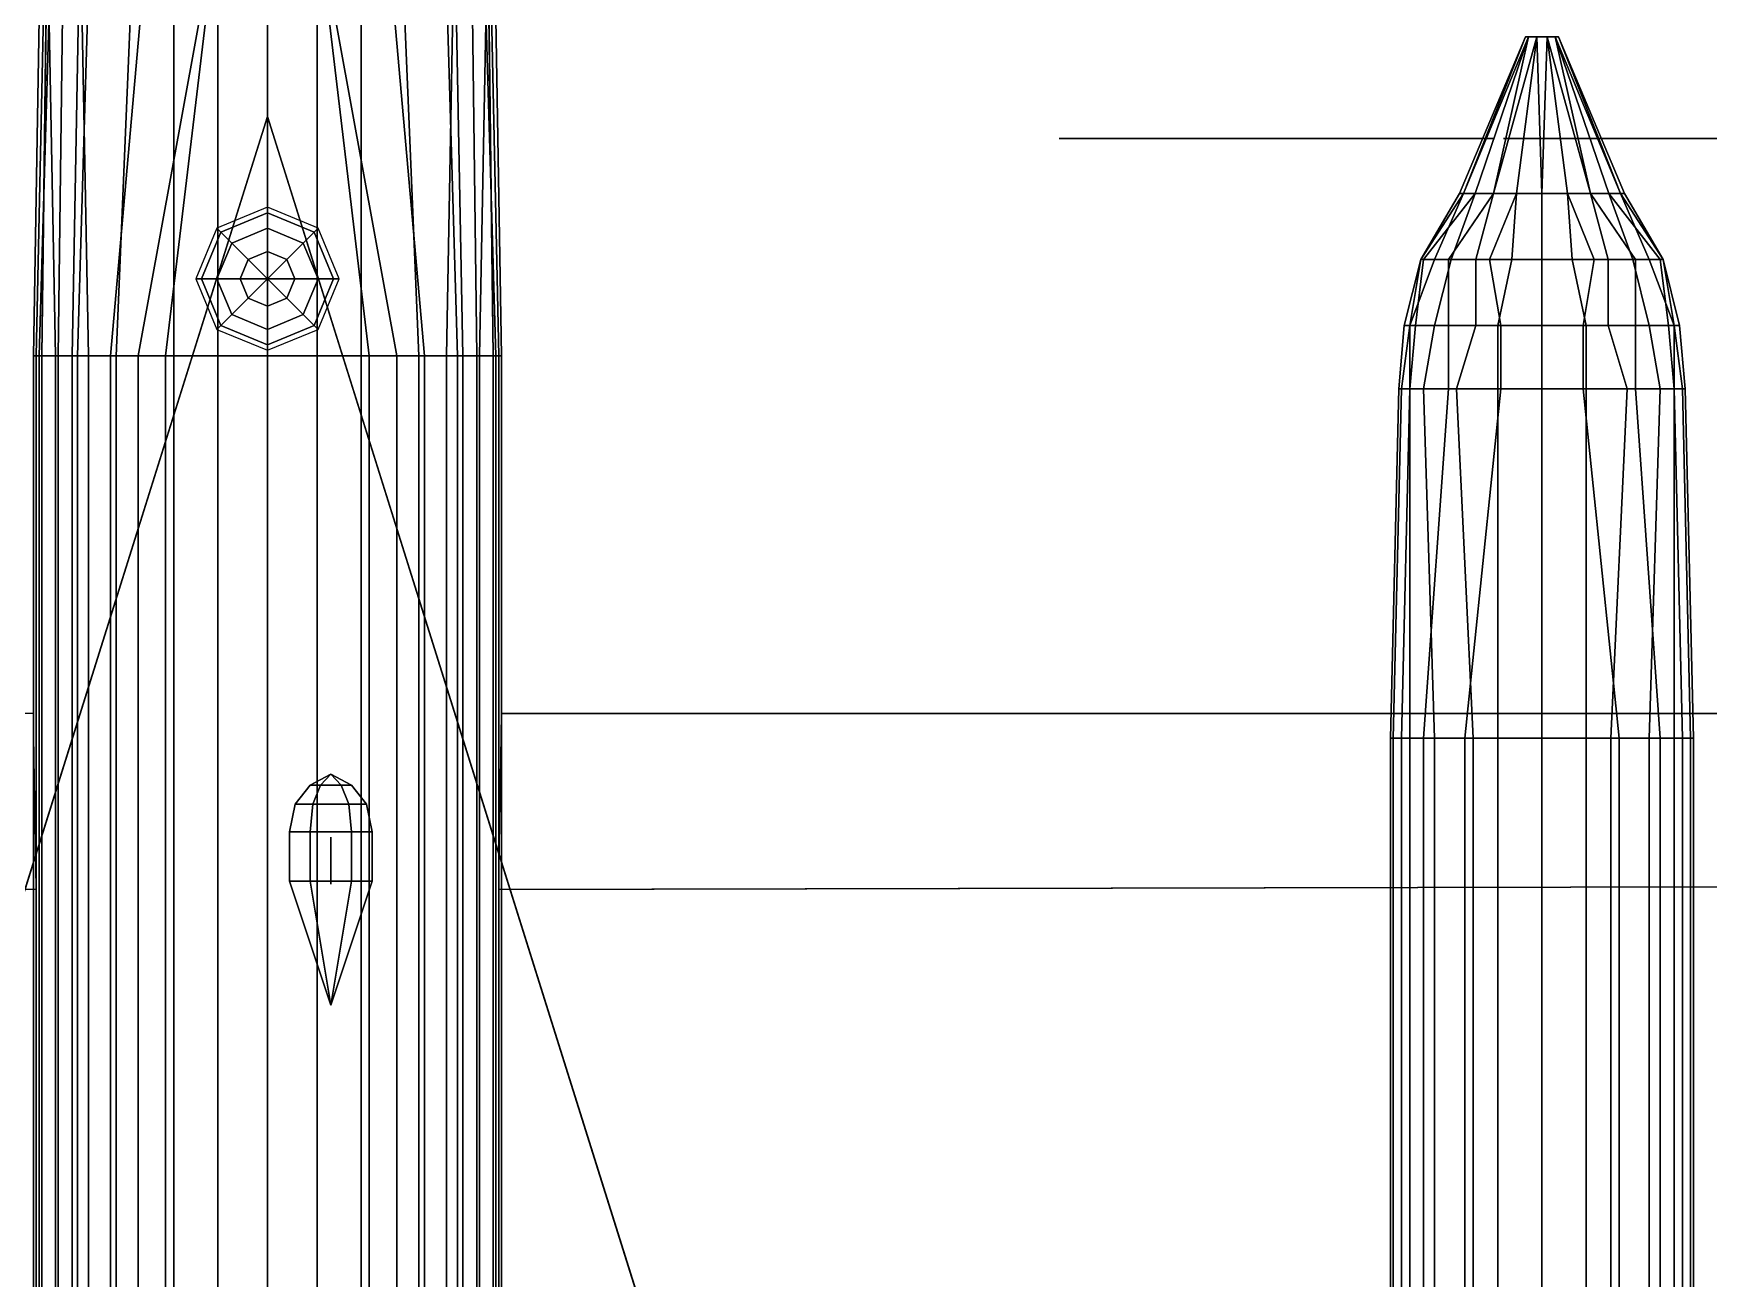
# Model space of a CAD drawing. Header units: millimetres. Extents: x -15.9 to 15.9, y -11.1 to 16.1.
# Drawn here: x -0.85 to 5.23, y 2.47 to 6.99 of the extents above; entities that cross this region are included whole.
import ezdxf

# ---------------------------------------------------------------- set-up
doc = ezdxf.new("R2010")
doc.units = ezdxf.units.MM
for name, color, linetype in [('prop', 1, 'Continuous'), ('wing1', 5, 'Continuous'), ('wing2', 5, 'Continuous')]:
    doc.layers.add(name, color=color, linetype=linetype)

msp = doc.modelspace()

# ---------------------------------------------------------------- linework, layer by layer
for points in [[(-0.81, 8.2, 0.52), (-0.81, 8.2, -0.62), (-0.85, 5.82, -0.53), (-0.85, 5.82, 0.52)], [(-0.81, 8.2, -0.62), (-0.79, 8.2, -0.91), (-0.82, 5.82, -0.91), (-0.85, 5.82, -0.53)], [(-0.79, 8.2, 0.71), (-0.81, 8.2, 0.52), (-0.85, 5.82, 0.52), (-0.84, 5.82, 0.71)], [(-0.76, 8.2, 0.84), (-0.79, 8.2, 0.71), (-0.84, 5.82, 0.71), (-0.83, 5.82, 0.84)], [(-0.8, 7.41, 0.94), (-0.76, 8.2, 0.84), (-0.83, 5.82, 0.84), (-0.82, 5.82, 0.94)], [(-0.79, 8.2, -0.91), (-0.73, 8.2, -1.12), (-0.76, 5.82, -1.12), (-0.82, 5.82, -0.91)], [(-0.73, 8.2, -1.12), (-0.62, 8.2, -1.2), (-0.69, 5.82, -1.19), (-0.76, 5.82, -1.12)], [(-0.62, 8.2, -1.2), (-0.45, 8.2, -1.24), (-0.55, 5.82, -1.24), (-0.69, 5.82, -1.19)], [(-0.45, 8.2, -1.24), (-0.34, 8.2, -1.26), (-0.34, 5.82, -1.28), (-0.55, 5.82, -1.24)], [(0, 5.82, -1.3), (-0.34, 5.82, -1.28), (-0.34, 8.2, -1.26), (0, 8.2, -1.28)], [(0, 8.2, -1.28), (0.34, 8.2, -1.26), (0.34, 5.82, -1.28), (0, 5.82, -1.3)], [(0.55, 5.82, -1.24), (0.34, 5.82, -1.28), (0.34, 8.2, -1.26), (0.45, 8.2, -1.24)], [(0.69, 5.82, -1.19), (0.55, 5.82, -1.24), (0.45, 8.2, -1.24), (0.62, 8.2, -1.2)], [(0.76, 5.82, -1.12), (0.69, 5.82, -1.19), (0.62, 8.2, -1.2), (0.73, 8.2, -1.12)], [(0.82, 5.82, -0.91), (0.76, 5.82, -1.12), (0.73, 8.2, -1.12), (0.79, 8.2, -0.91)], [(0.83, 5.82, 0.84), (0.84, 5.82, 0.71), (0.79, 8.2, 0.71), (0.76, 8.2, 0.84)], [(0.82, 5.82, 0.94), (0.83, 5.82, 0.84), (0.76, 8.2, 0.84), (0.8, 7.41, 0.94)], [(0.84, 5.82, 0.71), (0.85, 5.82, 0.52), (0.81, 8.2, 0.52), (0.79, 8.2, 0.71)], [(0.85, 5.82, -0.53), (0.82, 5.82, -0.91), (0.79, 8.2, -0.91), (0.81, 8.2, -0.62)], [(0.85, 5.82, 0.52), (0.85, 5.82, -0.53), (0.81, 8.2, -0.62), (0.81, 8.2, 0.52)], [(-0.8, 7.41, 0.94), (-0.8, 7.41, 0.94), (-0.82, 5.82, 0.94), (-0.77, 5.82, 1.16)], [(-0.71, 5.82, 1.32), (-0.68, 7.41, 1.38), (-0.8, 7.41, 0.94), (-0.77, 5.82, 1.16)], [(-0.65, 5.82, 1.42), (-0.68, 7.41, 1.38), (-0.68, 7.41, 1.38), (-0.71, 5.82, 1.32)], [(-0.57, 5.82, 1.49), (-0.43, 7.41, 1.475), (-0.68, 7.41, 1.38), (-0.65, 5.82, 1.42)], [(-0.47, 5.82, 1.55), (-0.18, 7.41, 1.57), (-0.43, 7.41, 1.475), (-0.57, 5.82, 1.49)], [(-0.47, 5.82, 1.55), (-0.37, 5.82, 1.57), (-0.18, 7.41, 1.57)], [(-0.37, 5.82, 1.57), (-0.18, 5.82, 1.6), (-0.18, 7.41, 1.57)], [(-0.18, 5.82, 1.6), (0.18, 5.82, 1.6), (0.18, 7.41, 1.57), (-0.18, 7.41, 1.57)], [(0.18, 5.82, 1.6), (0.37, 5.82, 1.57), (0.18, 7.41, 1.57)], [(0.37, 5.82, 1.57), (0.47, 5.82, 1.55), (0.18, 7.41, 1.57)], [(0.47, 5.82, 1.55), (0.57, 5.82, 1.49), (0.43, 7.41, 1.475), (0.18, 7.41, 1.57)], [(0.57, 5.82, 1.49), (0.65, 5.82, 1.42), (0.68, 7.41, 1.38), (0.43, 7.41, 1.475)], [(0.65, 5.82, 1.42), (0.71, 5.82, 1.32), (0.68, 7.41, 1.38)], [(0.71, 5.82, 1.32), (0.77, 5.82, 1.16), (0.8, 7.41, 0.94), (0.68, 7.41, 1.38)], [(0.77, 5.82, 1.16), (0.82, 5.82, 0.94), (0.8, 7.41, 0.94)], [(0, 6.76, 1.58), (0, 6.65, 1.58), (0, 6.69, 2.51), (0, 6.75, 2.51)], [(0, 6.75, 2.51), (0, 6.69, 2.51), (0, 6.65, 1.58), (0, 6.76, 1.58)], [(0, 6.69, 2.48), (-4.48, -7.59, 2.48), (-4.48, -7.6, 2.5), (0, 6.69, 2.5)], [(0, 6.69, 2.5), (-4.48, -7.6, 2.5), (-4.48, -7.59, 2.48), (0, 6.69, 2.48)], [(0, 6.69, 2.48), (4.48, -7.59, 2.48), (4.48, -7.6, 2.5), (0, 6.69, 2.5)], [(0, 6.69, 2.5), (4.48, -7.6, 2.5), (4.48, -7.59, 2.48), (0, 6.69, 2.48)], [(0, 6.3402, 1.65), (0, 6.36, 1.59), (-0.1838, 6.2838, 1.59), (-0.1699, 6.2699, 1.65)], [(0, 6.2838, 1.73), (0, 6.3402, 1.65), (-0.1699, 6.2699, 1.65), (-0.13, 6.23, 1.73)], [(0.1699, 6.2699, 1.65), (0.1838, 6.2838, 1.59), (0, 6.36, 1.59), (0, 6.3402, 1.65)], [(0.13, 6.23, 1.73), (0.1699, 6.2699, 1.65), (0, 6.3402, 1.65), (0, 6.2838, 1.73)], [(-0.1699, 6.2699, 1.65), (-0.1838, 6.2838, 1.59), (-0.26, 6.1, 1.59), (-0.2402, 6.1, 1.65)], [(-0.13, 6.23, 1.73), (-0.1699, 6.2699, 1.65), (-0.2402, 6.1, 1.65), (-0.1838, 6.1, 1.73)], [(0, 6.1995, 1.79), (0, 6.2838, 1.73), (-0.13, 6.23, 1.73), (-0.0704, 6.1704, 1.79)], [(0.0704, 6.1704, 1.79), (0.13, 6.23, 1.73), (0, 6.2838, 1.73), (0, 6.1995, 1.79)], [(0.1838, 6.1, 1.73), (0.2402, 6.1, 1.65), (0.1699, 6.2699, 1.65), (0.13, 6.23, 1.73)], [(0.2402, 6.1, 1.65), (0.26, 6.1, 1.59), (0.1838, 6.2838, 1.59), (0.1699, 6.2699, 1.65)], [(-0.0704, 6.1704, 1.79), (-0.13, 6.23, 1.73), (-0.1838, 6.1, 1.73), (-0.0995, 6.1, 1.79)], [(0.0995, 6.1, 1.79), (0.1838, 6.1, 1.73), (0.13, 6.23, 1.73), (0.0704, 6.1704, 1.79)], [(0, 6.1, 1.81), (-0.0704, 6.1704, 1.79), (-0.0995, 6.1, 1.79), (0, 6.1, 1.81)], [(0, 6.1, 1.81), (0, 6.1995, 1.79), (-0.0704, 6.1704, 1.79), (0, 6.1, 1.81)], [(0, 6.1, 1.81), (0.0704, 6.1704, 1.79), (0, 6.1995, 1.79), (0, 6.1, 1.81)], [(0, 6.1, 1.81), (0.0995, 6.1, 1.79), (0.0704, 6.1704, 1.79), (0, 6.1, 1.81)], [(-0.2402, 6.1, 1.65), (-0.26, 6.1, 1.59), (-0.1838, 5.9162, 1.59), (-0.1699, 5.9301, 1.65)], [(-0.1838, 6.1, 1.73), (-0.2402, 6.1, 1.65), (-0.1699, 5.9301, 1.65), (-0.13, 5.97, 1.73)], [(-0.0995, 6.1, 1.79), (-0.1838, 6.1, 1.73), (-0.13, 5.97, 1.73), (-0.0704, 6.0296, 1.79)], [(0, 6.1, 1.81), (-0.0995, 6.1, 1.79), (-0.0704, 6.0296, 1.79), (0, 6.1, 1.81)], [(0, 6.1, 1.81), (-0.0704, 6.0296, 1.79), (0, 6.0005, 1.79), (0, 6.1, 1.81)], [(0, 6.1, 1.81), (0, 6.0005, 1.79), (0.0704, 6.0296, 1.79), (0, 6.1, 1.81)], [(0, 6.1, 1.81), (0.0704, 6.0296, 1.79), (0.0995, 6.1, 1.79), (0, 6.1, 1.81)], [(0.0704, 6.0296, 1.79), (0.13, 5.97, 1.73), (0.1838, 6.1, 1.73), (0.0995, 6.1, 1.79)], [(0.13, 5.97, 1.73), (0.1699, 5.9301, 1.65), (0.2402, 6.1, 1.65), (0.1838, 6.1, 1.73)], [(0.1699, 5.9301, 1.65), (0.1838, 5.9162, 1.59), (0.26, 6.1, 1.59), (0.2402, 6.1, 1.65)], [(-0.0704, 6.0296, 1.79), (-0.13, 5.97, 1.73), (0, 5.9162, 1.73), (0, 6.0005, 1.79)], [(0, 6.0005, 1.79), (0, 5.9162, 1.73), (0.13, 5.97, 1.73), (0.0704, 6.0296, 1.79)], [(-0.13, 5.97, 1.73), (-0.1699, 5.9301, 1.65), (0, 5.8598, 1.65), (0, 5.9162, 1.73)], [(0, 5.9162, 1.73), (0, 5.8598, 1.65), (0.1699, 5.9301, 1.65), (0.13, 5.97, 1.73)], [(-0.1699, 5.9301, 1.65), (-0.1838, 5.9162, 1.59), (0, 5.84, 1.59), (0, 5.8598, 1.65)], [(0, 5.8598, 1.65), (0, 5.84, 1.59), (0.1838, 5.9162, 1.59), (0.1699, 5.9301, 1.65)], [(-0.85, 5.82, 0.52), (-0.85, 5.82, -0.53), (-0.85, 1.42, -0.53), (-0.85, 1.42, 0.52)], [(-0.85, 5.82, -0.53), (-0.82, 5.82, -0.91), (-0.82, 1.42, -0.91), (-0.85, 1.42, -0.53)], [(-0.84, 5.82, 0.71), (-0.85, 5.82, 0.52), (-0.85, 1.42, 0.52), (-0.84, 1.42, 0.71)], [(-0.83, 5.82, 0.84), (-0.84, 5.82, 0.71), (-0.84, 1.42, 0.71), (-0.83, 1.42, 0.84)], [(-0.82, 5.82, 0.94), (-0.83, 5.82, 0.84), (-0.83, 1.42, 0.84), (-0.82, 1.42, 0.94)], [(-0.82, 5.82, -0.91), (-0.76, 5.82, -1.12), (-0.76, 1.42, -1.12), (-0.82, 1.42, -0.91)], [(-0.77, 5.82, 1.16), (-0.82, 5.82, 0.94), (-0.82, 1.42, 0.94), (-0.77, 1.42, 1.16)], [(-0.71, 5.82, 1.32), (-0.77, 5.82, 1.16), (-0.77, 1.42, 1.16), (-0.71, 1.42, 1.32)], [(-0.76, 5.82, -1.12), (-0.69, 5.82, -1.19), (-0.69, 1.42, -1.19), (-0.76, 1.42, -1.12)], [(-0.65, 5.82, 1.42), (-0.71, 5.82, 1.32), (-0.71, 1.42, 1.32), (-0.65, 1.42, 1.42)], [(-0.69, 5.82, -1.19), (-0.55, 5.82, -1.24), (-0.55, 1.42, -1.24), (-0.69, 1.42, -1.19)], [(-0.57, 5.82, 1.49), (-0.65, 5.82, 1.42), (-0.65, 1.42, 1.42), (-0.57, 1.42, 1.49)], [(-0.47, 5.82, 1.55), (-0.57, 5.82, 1.49), (-0.57, 1.42, 1.49), (-0.47, 1.42, 1.55)], [(-0.55, 5.82, -1.24), (-0.34, 5.82, -1.28), (-0.34, 1.42, -1.28), (-0.55, 1.42, -1.24)], [(-0.37, 5.82, 1.57), (-0.47, 5.82, 1.55), (-0.47, 1.42, 1.55), (-0.37, 1.42, 1.57)], [(-0.18, 5.82, 1.6), (-0.37, 5.82, 1.57), (-0.37, 1.42, 1.57), (-0.18, 1.42, 1.6)], [(0, 1.42, -1.3), (-0.34, 1.42, -1.28), (-0.34, 5.82, -1.28), (0, 5.82, -1.3)], [(-0.18, 1.42, 1.6), (0.18, 1.42, 1.6), (0.18, 5.82, 1.6), (-0.18, 5.82, 1.6)], [(0, 5.82, -1.3), (0.34, 5.82, -1.28), (0.34, 1.42, -1.28), (0, 1.42, -1.3)], [(0.18, 1.42, 1.6), (0.37, 1.42, 1.57), (0.37, 5.82, 1.57), (0.18, 5.82, 1.6)], [(0.55, 1.42, -1.24), (0.34, 1.42, -1.28), (0.34, 5.82, -1.28), (0.55, 5.82, -1.24)], [(0.37, 1.42, 1.57), (0.47, 1.42, 1.55), (0.47, 5.82, 1.55), (0.37, 5.82, 1.57)], [(0.47, 1.42, 1.55), (0.57, 1.42, 1.49), (0.57, 5.82, 1.49), (0.47, 5.82, 1.55)], [(0.69, 1.42, -1.19), (0.55, 1.42, -1.24), (0.55, 5.82, -1.24), (0.69, 5.82, -1.19)], [(0.57, 1.42, 1.49), (0.65, 1.42, 1.42), (0.65, 5.82, 1.42), (0.57, 5.82, 1.49)], [(0.65, 1.42, 1.42), (0.71, 1.42, 1.32), (0.71, 5.82, 1.32), (0.65, 5.82, 1.42)], [(0.76, 1.42, -1.12), (0.69, 1.42, -1.19), (0.69, 5.82, -1.19), (0.76, 5.82, -1.12)], [(0.71, 1.42, 1.32), (0.77, 1.42, 1.16), (0.77, 5.82, 1.16), (0.71, 5.82, 1.32)], [(0.82, 1.42, -0.91), (0.76, 1.42, -1.12), (0.76, 5.82, -1.12), (0.82, 5.82, -0.91)], [(0.77, 1.42, 1.16), (0.82, 1.42, 0.94), (0.82, 5.82, 0.94), (0.77, 5.82, 1.16)], [(0.85, 1.42, -0.53), (0.82, 1.42, -0.91), (0.82, 5.82, -0.91), (0.85, 5.82, -0.53)], [(0.82, 1.42, 0.94), (0.83, 1.42, 0.84), (0.83, 5.82, 0.84), (0.82, 5.82, 0.94)], [(0.83, 1.42, 0.84), (0.84, 1.42, 0.71), (0.84, 5.82, 0.71), (0.83, 5.82, 0.84)], [(0.84, 1.42, 0.71), (0.85, 1.42, 0.52), (0.85, 5.82, 0.52), (0.84, 5.82, 0.71)], [(0.85, 1.42, 0.52), (0.85, 1.42, -0.53), (0.85, 5.82, -0.53), (0.85, 5.82, 0.52)], [(0.155, 4.26, 1.91), (0.1001, 4.19, 1.91), (0.165, 4.19, 2.0225), (0.1925, 4.26, 1.975)], [(0.1925, 4.26, 1.845), (0.165, 4.19, 1.7975), (0.1001, 4.19, 1.91), (0.155, 4.26, 1.91)], [(0.23, 4.3, 1.91), (0.155, 4.26, 1.91), (0.1925, 4.26, 1.975), (0.23, 4.3, 1.91)], [(0.23, 4.3, 1.91), (0.1925, 4.26, 1.845), (0.155, 4.26, 1.91), (0.23, 4.3, 1.91)], [(0.1925, 4.26, 1.975), (0.165, 4.19, 2.0225), (0.295, 4.19, 2.0225), (0.2675, 4.26, 1.975)], [(0.2675, 4.26, 1.845), (0.295, 4.19, 1.7975), (0.165, 4.19, 1.7975), (0.1925, 4.26, 1.845)], [(0.23, 4.3, 1.91), (0.1925, 4.26, 1.975), (0.2675, 4.26, 1.975), (0.23, 4.3, 1.91)], [(0.23, 4.3, 1.91), (0.2675, 4.26, 1.845), (0.1925, 4.26, 1.845), (0.23, 4.3, 1.91)], [(0.23, 4.3, 1.91), (0.2675, 4.26, 1.975), (0.305, 4.26, 1.91), (0.23, 4.3, 1.91)], [(0.23, 4.3, 1.91), (0.305, 4.26, 1.91), (0.2675, 4.26, 1.845), (0.23, 4.3, 1.91)], [(0.2675, 4.26, 1.975), (0.295, 4.19, 2.0225), (0.3599, 4.19, 1.91), (0.305, 4.26, 1.91)], [(0.305, 4.26, 1.91), (0.3599, 4.19, 1.91), (0.295, 4.19, 1.7975), (0.2675, 4.26, 1.845)], [(0.1001, 4.19, 1.91), (0.08, 4.09, 1.91), (0.155, 4.09, 2.0399), (0.165, 4.19, 2.0225)], [(0.165, 4.19, 1.7975), (0.155, 4.09, 1.7801), (0.08, 4.09, 1.91), (0.1001, 4.19, 1.91)], [(0.165, 4.19, 2.0225), (0.155, 4.09, 2.0399), (0.305, 4.09, 2.0399), (0.295, 4.19, 2.0225)], [(0.295, 4.19, 1.7975), (0.305, 4.09, 1.7801), (0.155, 4.09, 1.7801), (0.165, 4.19, 1.7975)], [(0.295, 4.19, 2.0225), (0.305, 4.09, 2.0399), (0.38, 4.09, 1.91), (0.3599, 4.19, 1.91)], [(0.3599, 4.19, 1.91), (0.38, 4.09, 1.91), (0.305, 4.09, 1.7801), (0.295, 4.19, 1.7975)], [(0.155, 4.09, 2.0399), (0.08, 4.09, 1.91), (0.08, 3.91, 1.91), (0.155, 3.91, 2.0399)], [(0.08, 4.09, 1.91), (0.155, 4.09, 1.7801), (0.155, 3.91, 1.7801), (0.08, 3.91, 1.91)], [(0.305, 4.09, 2.0399), (0.155, 4.09, 2.0399), (0.155, 3.91, 2.0399), (0.305, 3.91, 2.0399)], [(0.155, 4.09, 1.7801), (0.305, 4.09, 1.7801), (0.305, 3.91, 1.7801), (0.155, 3.91, 1.7801)], [(0.38, 4.09, 1.91), (0.305, 4.09, 2.0399), (0.305, 3.91, 2.0399), (0.38, 3.91, 1.91)], [(0.305, 4.09, 1.7801), (0.38, 4.09, 1.91), (0.38, 3.91, 1.91), (0.305, 3.91, 1.7801)], [(0.23, 4.07, 1.6), (0.23, 3.9, 1.6), (0.23, 3.91, 1.78), (0.23, 4.07, 1.78)], [(0.23, 4.07, 1.78), (0.23, 3.91, 1.78), (0.23, 3.9, 1.6), (0.23, 4.07, 1.6)], [(0.155, 3.91, 2.0399), (0.08, 3.91, 1.91), (0.23, 3.46, 1.91)], [(0.08, 3.91, 1.91), (0.155, 3.91, 1.7801), (0.23, 3.46, 1.91)], [(0.305, 3.91, 2.0399), (0.155, 3.91, 2.0399), (0.23, 3.46, 1.91)], [(0.155, 3.91, 1.7801), (0.305, 3.91, 1.7801), (0.23, 3.46, 1.91)], [(0.38, 3.91, 1.91), (0.305, 3.91, 2.0399), (0.23, 3.46, 1.91)], [(0.305, 3.91, 1.7801), (0.38, 3.91, 1.91), (0.23, 3.46, 1.91)]]:
    msp.add_3dface(points)
at = {"layer": 'prop'}
for points in [[(4.33, 6.41), (4.3447, 6.41, 0.0927), (4.5815, 6.98, 0.0353), (4.57, 6.98)], [(4.3447, 6.41, -0.0927), (4.33, 6.41), (4.57, 6.98)], [(4.3447, 6.41, 0.0927), (4.3873, 6.41, 0.1763), (4.5815, 6.98, 0.0353)], [(4.3873, 6.41, -0.1763), (4.3447, 6.41, -0.0927), (4.57, 6.98), (4.5815, 6.98, -0.0353)], [(4.3873, 6.41, 0.1763), (4.4537, 6.41, 0.2427), (4.6115, 6.98, 0.0571), (4.5815, 6.98, 0.0353)], [(4.4537, 6.41, -0.2427), (4.3873, 6.41, -0.1763), (4.5815, 6.98, -0.0353)], [(4.4537, 6.41, 0.2427), (4.5373, 6.41, 0.2853), (4.6115, 6.98, 0.0571)], [(4.5373, 6.41, -0.2853), (4.4537, 6.41, -0.2427), (4.5815, 6.98, -0.0353), (4.6115, 6.98, -0.0571)], [(4.5373, 6.41, 0.2853), (4.63, 6.41, 0.3), (4.6485, 6.98, 0.0571), (4.6115, 6.98, 0.0571)], [(4.63, 6.41, -0.3), (4.5373, 6.41, -0.2853), (4.6115, 6.98, -0.0571)], [(4.57, 6.98), (4.6485, 6.98, 0.0571), (4.6785, 6.98, 0.0353), (4.5815, 6.98, -0.0353)], [(4.5815, 6.98, 0.0353), (4.6115, 6.98, 0.0571), (4.6485, 6.98, 0.0571), (4.57, 6.98)], [(4.5815, 6.98, -0.0353), (4.6785, 6.98, 0.0353), (4.69, 6.98), (4.6115, 6.98, -0.0571)], [(4.6115, 6.98, -0.0571), (4.69, 6.98), (4.6785, 6.98, -0.0353), (4.6468, 6.98, -0.0571)], [(4.7227, 6.41, -0.2853), (4.63, 6.41, -0.3), (4.6115, 6.98, -0.0571), (4.6485, 6.98, -0.0571)], [(4.63, 6.41, 0.3), (4.7227, 6.41, 0.2853), (4.6485, 6.98, 0.0571)], [(4.7227, 6.41, 0.2853), (4.8063, 6.41, 0.2427), (4.6785, 6.98, 0.0353), (4.6485, 6.98, 0.0571)], [(4.8063, 6.41, -0.2427), (4.7227, 6.41, -0.2853), (4.6485, 6.98, -0.0571)], [(4.8727, 6.41, -0.1763), (4.8063, 6.41, -0.2427), (4.6485, 6.98, -0.0571), (4.6785, 6.98, -0.0353)], [(4.8727, 6.41, 0.1763), (4.9153, 6.41, 0.0927), (4.69, 6.98), (4.6785, 6.98, 0.0353)], [(4.8063, 6.41, 0.2427), (4.8727, 6.41, 0.1763), (4.6785, 6.98, 0.0353)], [(4.9153, 6.41, -0.0927), (4.8727, 6.41, -0.1763), (4.6785, 6.98, -0.0353)], [(4.93, 6.41), (4.9153, 6.41, -0.0927), (4.6785, 6.98, -0.0353), (4.69, 6.98)], [(4.9153, 6.41, 0.0927), (4.93, 6.41), (4.69, 6.98)], [(3.1641, 6.61, -0.9083), (3.0591, 6.61, -0.7264), (2.8763, 6.61, -0.8897), (2.9313, 6.61, -0.985)], [(2.9313, 6.61, -0.985), (2.8763, 6.61, -0.8897), (3.0591, 6.61, -0.7264), (3.1641, 6.61, -0.9083)], [(3.3969, 6.61, -0.8316), (3.2519, 6.61, -0.5805), (3.0591, 6.61, -0.7264), (3.1641, 6.61, -0.9083)], [(3.1641, 6.61, -0.9083), (3.0591, 6.61, -0.7264), (3.2519, 6.61, -0.5805), (3.3969, 6.61, -0.8316)], [(3.8103, 6.61, -0.6276), (3.6453, 6.61, -0.3418), (3.2519, 6.61, -0.5805), (3.3969, 6.61, -0.8316)], [(3.3969, 6.61, -0.8316), (3.2519, 6.61, -0.5805), (3.6453, 6.61, -0.3418), (3.8103, 6.61, -0.6276)], [(4.2556, 6.61, -0.3589), (4.1056, 6.61, -0.0991), (3.6453, 6.61, -0.3418), (3.8103, 6.61, -0.6276)], [(3.8103, 6.61, -0.6276), (3.6453, 6.61, -0.3418), (4.1056, 6.61, -0.0991), (4.2556, 6.61, -0.3589)], [(4.3669, 6.61, -0.2716), (4.2419, 6.61, -0.0551), (4.1056, 6.61, -0.0991), (4.2556, 6.61, -0.3589)], [(4.2556, 6.61, -0.3589), (4.1056, 6.61, -0.0991), (4.2419, 6.61, -0.0551), (4.3669, 6.61, -0.2716)], [(4.3669, 6.61, -0.2716), (4.2419, 6.61, -0.0551), (4.3931, 6.61, -0.0371), (4.4581, 6.61, -0.1496)], [(4.4581, 6.61, -0.1496), (4.3931, 6.61, -0.0371), (4.2419, 6.61, -0.0551), (4.3669, 6.61, -0.2716)], [(4.52, 6.61, 1.46), (4.81, 6.61, 1.46), (4.82, 6.61, 1), (4.49, 6.61, 1)], [(4.49, 6.61, 1), (4.82, 6.61, 1), (4.81, 6.61, 1.46), (4.52, 6.61, 1.46)], [(4.49, 6.61, 1), (4.82, 6.61, 1), (4.8, 6.61, 0.48), (4.5, 6.61, 0.48)], [(4.5, 6.61, 0.48), (4.8, 6.61, 0.48), (4.82, 6.61, 1), (4.49, 6.61, 1)], [(4.5, 6.61, 0.48), (4.8, 6.61, 0.48), (4.77, 6.61, 0.34), (4.52, 6.61, 0.34)], [(4.52, 6.61, 0.34), (4.77, 6.61, 0.34), (4.8, 6.61, 0.48), (4.5, 6.61, 0.48)], [(4.58, 6.61, 0.2), (4.71, 6.61, 0.2), (4.77, 6.61, 0.34), (4.52, 6.61, 0.34)], [(4.52, 6.61, 0.34), (4.77, 6.61, 0.34), (4.71, 6.61, 0.2), (4.58, 6.61, 0.2)], [(4.57, 6.61, 1.7), (4.78, 6.61, 1.7), (4.81, 6.61, 1.46), (4.52, 6.61, 1.46)], [(4.52, 6.61, 1.46), (4.81, 6.61, 1.46), (4.78, 6.61, 1.7), (4.57, 6.61, 1.7)], [(4.62, 6.61, 1.94), (4.73, 6.61, 1.94), (4.78, 6.61, 1.7), (4.57, 6.61, 1.7)], [(4.57, 6.61, 1.7), (4.78, 6.61, 1.7), (4.73, 6.61, 1.94), (4.62, 6.61, 1.94)], [(4.9731, 6.61, -0.0984), (4.8481, 6.61, -0.3149), (4.7569, 6.61, -0.1929), (4.8219, 6.61, -0.0804)], [(4.8219, 6.61, -0.0804), (4.7569, 6.61, -0.1929), (4.8481, 6.61, -0.3149), (4.9731, 6.61, -0.0984)], [(4.9731, 6.61, -0.0984), (4.8481, 6.61, -0.3149), (4.9544, 6.61, -0.4109), (5.1044, 6.61, -0.1511)], [(5.1044, 6.61, -0.1511), (4.9544, 6.61, -0.4109), (4.8481, 6.61, -0.3149), (4.9731, 6.61, -0.0984)], [(5.1044, 6.61, -0.1511), (4.9544, 6.61, -0.4109), (5.3947, 6.61, -0.6882), (5.5597, 6.61, -0.4024)], [(5.5597, 6.61, -0.4024), (5.3947, 6.61, -0.6882), (4.9544, 6.61, -0.4109), (5.1044, 6.61, -0.1511)]]:
    msp.add_3dface(points, dxfattribs=at)
at = {"layer": 'wing1'}
for points in [[(4.3447, 6.41, -0.0927), (4.3873, 6.41, -0.1763), (4.2, 6.17, -0.13), (4.19, 6.17, -0.09)], [(4.33, 6.41), (4.3447, 6.41, -0.0927), (4.19, 6.17, -0.09), (4.19, 6.17, 0.06)], [(4.3447, 6.41, 0.0927), (4.33, 6.41), (4.19, 6.17, 0.06), (4.24, 6.17, 0.19)], [(4.3873, 6.41, -0.1763), (4.4537, 6.41, -0.2427), (4.29, 6.17, -0.27), (4.2, 6.17, -0.13)], [(4.3873, 6.41, 0.1763), (4.3447, 6.41, 0.0927), (4.24, 6.17, 0.19), (4.3, 6.17, 0.28)], [(4.4537, 6.41, -0.2427), (4.5373, 6.41, -0.2853), (4.44, 6.17, -0.37), (4.29, 6.17, -0.27)], [(4.4537, 6.41, 0.2427), (4.3873, 6.41, 0.1763), (4.3, 6.17, 0.28), (4.39, 6.17, 0.34)], [(4.5373, 6.41, 0.2853), (4.4537, 6.41, 0.2427), (4.39, 6.17, 0.34), (4.52, 6.17, 0.38)], [(4.5373, 6.41, -0.2853), (4.63, 6.41, -0.3), (4.63, 6.17, -0.39), (4.44, 6.17, -0.37)], [(4.63, 6.41, 0.3), (4.5373, 6.41, 0.2853), (4.52, 6.17, 0.38), (4.63, 6.17, 0.39)], [(4.63, 6.41, -0.3), (4.7227, 6.41, -0.2853), (4.82, 6.17, -0.37), (4.63, 6.17, -0.39)], [(4.7227, 6.41, 0.2853), (4.63, 6.41, 0.3), (4.63, 6.17, 0.39), (4.74, 6.17, 0.38)], [(4.8063, 6.41, 0.2427), (4.7227, 6.41, 0.2853), (4.74, 6.17, 0.38), (4.87, 6.17, 0.34)], [(4.7227, 6.41, -0.2853), (4.8063, 6.41, -0.2427), (4.97, 6.17, -0.27), (4.82, 6.17, -0.37)], [(4.8063, 6.41, -0.2427), (4.8727, 6.41, -0.1763), (5.06, 6.17, -0.13), (4.97, 6.17, -0.27)], [(4.8727, 6.41, 0.1763), (4.8063, 6.41, 0.2427), (4.87, 6.17, 0.34), (4.96, 6.17, 0.28)], [(4.8727, 6.41, -0.1763), (4.9153, 6.41, -0.0927), (5.07, 6.17, -0.09), (5.06, 6.17, -0.13)], [(4.9153, 6.41, 0.0927), (4.8727, 6.41, 0.1763), (4.96, 6.17, 0.28), (5.02, 6.17, 0.19)], [(4.9153, 6.41, -0.0927), (4.93, 6.41), (5.07, 6.17, 0.06), (5.07, 6.17, -0.09)], [(4.93, 6.41), (4.9153, 6.41, 0.0927), (5.02, 6.17, 0.19), (5.07, 6.17, 0.06)], [(4.13, 5.93, -0.56), (4.15, 5.93, 0.06), (4.19, 6.17, 0.06), (4.19, 6.17, -0.09)], [(4.17, 5.93, -0.69), (4.13, 5.93, -0.56), (4.19, 6.17, -0.09), (4.2, 6.17, -0.13)], [(4.15, 5.93, 0.1), (4.24, 5.93, 0.28), (4.3, 6.17, 0.28), (4.24, 6.17, 0.19)], [(4.15, 5.93, 0.06), (4.15, 5.93, 0.1), (4.24, 6.17, 0.19), (4.19, 6.17, 0.06)], [(4.29, 5.93, -0.81), (4.17, 5.93, -0.69), (4.2, 6.17, -0.13), (4.29, 6.17, -0.27)], [(4.24, 5.93, 0.28), (4.39, 5.93, 0.39), (4.39, 6.17, 0.34), (4.3, 6.17, 0.28)], [(4.29, 6.17, -0.27), (4.44, 6.17, -0.37), (4.48, 5.93, -0.88), (4.29, 5.93, -0.81)], [(4.39, 5.93, 0.39), (4.47, 5.93, 0.43), (4.52, 6.17, 0.38), (4.39, 6.17, 0.34)], [(4.44, 6.17, -0.37), (4.63, 6.17, -0.39), (4.63, 5.93, -0.95), (4.48, 5.93, -0.88)], [(4.47, 5.93, 0.43), (4.63, 5.93, 0.43), (4.63, 6.17, 0.39), (4.52, 6.17, 0.38)], [(4.78, 5.93, -0.88), (4.63, 5.93, -0.95), (4.63, 6.17, -0.39), (4.82, 6.17, -0.37)], [(4.74, 6.17, 0.38), (4.63, 6.17, 0.39), (4.63, 5.93, 0.43), (4.79, 5.93, 0.43)], [(4.87, 6.17, 0.34), (4.74, 6.17, 0.38), (4.79, 5.93, 0.43), (4.87, 5.93, 0.39)], [(4.97, 5.93, -0.81), (4.78, 5.93, -0.88), (4.82, 6.17, -0.37), (4.97, 6.17, -0.27)], [(4.96, 6.17, 0.28), (4.87, 6.17, 0.34), (4.87, 5.93, 0.39), (5.02, 5.93, 0.28)], [(5.02, 6.17, 0.19), (4.96, 6.17, 0.28), (5.02, 5.93, 0.28), (5.11, 5.93, 0.1)], [(4.97, 6.17, -0.27), (5.06, 6.17, -0.13), (5.09, 5.93, -0.69), (4.97, 5.93, -0.81)], [(5.07, 6.17, 0.06), (5.02, 6.17, 0.19), (5.11, 5.93, 0.1), (5.11, 5.93, 0.06)], [(5.06, 6.17, -0.13), (5.07, 6.17, -0.09), (5.13, 5.93, -0.56), (5.09, 5.93, -0.69)], [(5.07, 6.17, -0.09), (5.07, 6.17, 0.06), (5.11, 5.93, 0.06), (5.13, 5.93, -0.56)], [(4.11, 5.7, -0.58), (4.12, 5.7, 0.04), (4.15, 5.93, 0.06), (4.13, 5.93, -0.56)], [(4.15, 5.7, -0.71), (4.11, 5.7, -0.58), (4.13, 5.93, -0.56), (4.17, 5.93, -0.69)], [(4.12, 5.7, 0.04), (4.15, 5.7, 0.12), (4.15, 5.93, 0.1), (4.15, 5.93, 0.06)], [(4.29, 5.7, -0.9), (4.15, 5.7, -0.71), (4.17, 5.93, -0.69), (4.29, 5.93, -0.81)], [(4.15, 5.7, 0.12), (4.2, 5.7, 0.26), (4.24, 5.93, 0.28), (4.15, 5.93, 0.1)], [(4.2, 5.7, 0.26), (4.32, 5.7, 0.37), (4.39, 5.93, 0.39), (4.24, 5.93, 0.28)], [(4.29, 5.93, -0.81), (4.48, 5.93, -0.88), (4.48, 5.7, -0.96), (4.29, 5.7, -0.9)], [(4.32, 5.7, 0.37), (4.47, 5.7, 0.45), (4.47, 5.93, 0.43), (4.39, 5.93, 0.39)], [(4.47, 5.7, 0.45), (4.63, 5.7, 0.47), (4.63, 5.93, 0.43), (4.47, 5.93, 0.43)], [(4.48, 5.93, -0.88), (4.63, 5.93, -0.95), (4.63, 5.7, -1.03), (4.48, 5.7, -0.96)], [(4.78, 5.7, -0.96), (4.63, 5.7, -1.03), (4.63, 5.93, -0.95), (4.78, 5.93, -0.88)], [(4.79, 5.93, 0.43), (4.63, 5.93, 0.43), (4.63, 5.7, 0.47), (4.79, 5.7, 0.45)], [(4.97, 5.7, -0.9), (4.78, 5.7, -0.96), (4.78, 5.93, -0.88), (4.97, 5.93, -0.81)], [(4.87, 5.93, 0.39), (4.79, 5.93, 0.43), (4.79, 5.7, 0.45), (4.94, 5.7, 0.37)], [(5.02, 5.93, 0.28), (4.87, 5.93, 0.39), (4.94, 5.7, 0.37), (5.06, 5.7, 0.26)], [(4.97, 5.93, -0.81), (5.09, 5.93, -0.69), (5.11, 5.7, -0.71), (4.97, 5.7, -0.9)], [(5.11, 5.93, 0.1), (5.02, 5.93, 0.28), (5.06, 5.7, 0.26), (5.11, 5.7, 0.12)], [(5.09, 5.93, -0.69), (5.13, 5.93, -0.56), (5.15, 5.7, -0.58), (5.11, 5.7, -0.71)], [(5.13, 5.93, -0.56), (5.11, 5.93, 0.06), (5.14, 5.7, 0.04), (5.15, 5.7, -0.58)], [(5.11, 5.93, 0.06), (5.11, 5.93, 0.1), (5.11, 5.7, 0.12), (5.14, 5.7, 0.04)], [(4.08, 4.43, -0.82), (4.09, 4.43, 0.04), (4.12, 5.7, 0.04), (4.11, 5.7, -0.58)], [(4.12, 4.43, -0.93), (4.08, 4.43, -0.82), (4.11, 5.7, -0.58), (4.15, 5.7, -0.71)], [(4.09, 4.43, 0.04), (4.15, 4.43, 0.23), (4.15, 5.7, 0.12), (4.12, 5.7, 0.04)], [(4.2, 4.43, -1.01), (4.12, 4.43, -0.93), (4.15, 5.7, -0.71), (4.29, 5.7, -0.9)], [(4.15, 4.43, 0.23), (4.24, 4.43, 0.34), (4.2, 5.7, 0.26), (4.15, 5.7, 0.12)], [(4.29, 5.7, -0.9), (4.48, 5.7, -0.96), (4.35, 4.43, -1.07), (4.2, 4.43, -1.01)], [(4.24, 4.43, 0.34), (4.38, 4.43, 0.46), (4.32, 5.7, 0.37), (4.2, 5.7, 0.26)], [(4.38, 4.43, 0.46), (4.47, 4.43, 0.48), (4.47, 5.7, 0.45), (4.32, 5.7, 0.37)], [(4.48, 5.7, -0.96), (4.63, 5.7, -1.03), (4.63, 4.43, -1.08), (4.35, 4.43, -1.07)], [(4.47, 4.43, 0.48), (4.63, 4.43, 0.5), (4.63, 5.7, 0.47), (4.47, 5.7, 0.45)], [(4.91, 4.43, -1.07), (4.63, 4.43, -1.08), (4.63, 5.7, -1.03), (4.78, 5.7, -0.96)], [(4.79, 5.7, 0.45), (4.63, 5.7, 0.47), (4.63, 4.43, 0.5), (4.79, 4.43, 0.48)], [(5.06, 4.43, -1.01), (4.91, 4.43, -1.07), (4.78, 5.7, -0.96), (4.97, 5.7, -0.9)], [(4.94, 5.7, 0.37), (4.79, 5.7, 0.45), (4.79, 4.43, 0.48), (4.88, 4.43, 0.46)], [(5.06, 5.7, 0.26), (4.94, 5.7, 0.37), (4.88, 4.43, 0.46), (5.02, 4.43, 0.34)], [(4.97, 5.7, -0.9), (5.11, 5.7, -0.71), (5.14, 4.43, -0.93), (5.06, 4.43, -1.01)], [(5.11, 5.7, 0.12), (5.06, 5.7, 0.26), (5.02, 4.43, 0.34), (5.11, 4.43, 0.23)], [(5.11, 5.7, -0.71), (5.15, 5.7, -0.58), (5.18, 4.43, -0.82), (5.14, 4.43, -0.93)], [(5.14, 5.7, 0.04), (5.11, 5.7, 0.12), (5.11, 4.43, 0.23), (5.17, 4.43, 0.04)], [(5.15, 5.7, -0.58), (5.14, 5.7, 0.04), (5.17, 4.43, 0.04), (5.18, 4.43, -0.82)], [(5.29, 3.89, -0.57), (0.84, 3.88, -0.57), (0.85, 4.52, -0.07), (5.29, 4.52, -0.07)], [(5.29, 4.52, -0.07), (0.85, 4.52, -0.07), (0.85, 3.88, 0.47), (5.29, 3.89, 0.47)], [(4.08, 1.95, -0.82), (4.09, 1.95, 0.04), (4.09, 4.43, 0.04), (4.08, 4.43, -0.82)], [(4.12, 1.95, -0.93), (4.08, 1.95, -0.82), (4.08, 4.43, -0.82), (4.12, 4.43, -0.93)], [(4.09, 1.95, 0.04), (4.15, 1.95, 0.23), (4.15, 4.43, 0.23), (4.09, 4.43, 0.04)], [(4.2, 1.95, -1.01), (4.12, 1.95, -0.93), (4.12, 4.43, -0.93), (4.2, 4.43, -1.01)], [(4.15, 1.95, 0.23), (4.24, 1.95, 0.34), (4.24, 4.43, 0.34), (4.15, 4.43, 0.23)], [(4.35, 1.95, -1.07), (4.2, 1.95, -1.01), (4.2, 4.43, -1.01), (4.35, 4.43, -1.07)], [(4.24, 1.95, 0.34), (4.38, 1.95, 0.46), (4.38, 4.43, 0.46), (4.24, 4.43, 0.34)], [(4.63, 1.95, -1.08), (4.35, 1.95, -1.07), (4.35, 4.43, -1.07), (4.63, 4.43, -1.08)], [(4.38, 1.95, 0.46), (4.47, 1.95, 0.48), (4.47, 4.43, 0.48), (4.38, 4.43, 0.46)], [(4.47, 1.95, 0.48), (4.63, 1.95, 0.5), (4.63, 4.43, 0.5), (4.47, 4.43, 0.48)], [(4.63, 1.95, 0.5), (4.79, 1.95, 0.48), (4.79, 4.43, 0.48), (4.63, 4.43, 0.5)], [(4.91, 1.95, -1.07), (4.63, 1.95, -1.08), (4.63, 4.43, -1.08), (4.91, 4.43, -1.07)], [(4.79, 1.95, 0.48), (4.88, 1.95, 0.46), (4.88, 4.43, 0.46), (4.79, 4.43, 0.48)], [(4.88, 1.95, 0.46), (5.02, 1.95, 0.34), (5.02, 4.43, 0.34), (4.88, 4.43, 0.46)], [(5.06, 1.95, -1.01), (4.91, 1.95, -1.07), (4.91, 4.43, -1.07), (5.06, 4.43, -1.01)], [(5.02, 1.95, 0.34), (5.11, 1.95, 0.23), (5.11, 4.43, 0.23), (5.02, 4.43, 0.34)], [(5.14, 1.95, -0.93), (5.06, 1.95, -1.01), (5.06, 4.43, -1.01), (5.14, 4.43, -0.93)], [(5.11, 1.95, 0.23), (5.17, 1.95, 0.04), (5.17, 4.43, 0.04), (5.11, 4.43, 0.23)], [(5.18, 1.95, -0.82), (5.14, 1.95, -0.93), (5.14, 4.43, -0.93), (5.18, 4.43, -0.82)], [(5.17, 1.95, 0.04), (5.18, 1.95, -0.82), (5.18, 4.43, -0.82), (5.17, 4.43, 0.04)], [(0.84, 0.23, -0.57), (0.84, 3.88, -0.57), (5.29, 3.89, -0.57), (5.29, 0.23, -0.57)], [(5.29, 3.89, 0.47), (0.85, 3.88, 0.47), (0.85, 0.23, 0.47), (5.29, 0.23, 0.47)]]:
    msp.add_3dface(points, dxfattribs=at)
at = {"layer": 'wing2'}
for points in [[(-5.29, 3.89, -0.57), (-0.84, 3.88, -0.57), (-0.85, 4.52, -0.07), (-5.29, 4.52, -0.07)], [(-0.84, 0.23, -0.57), (-0.84, 3.88, -0.57), (-5.29, 3.89, -0.57), (-5.29, 0.23, -0.57)]]:
    msp.add_3dface(points, dxfattribs=at)

doc.saveas('drawing.dxf')
